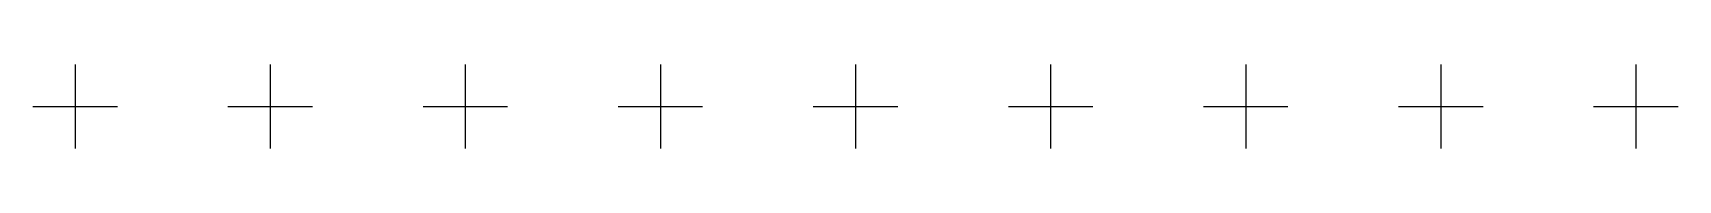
# Model space of a CAD drawing. Extents: x 1.45 to 10, y -7.63 to -1.
# Drawn here: x 4.878 to 5.722, y -5.722 to -5.678 of the extents above; entities that cross this region are included whole.
import ezdxf

# ---------------------------------------------------------------- set-up
doc = ezdxf.new("R2010")
doc.units = 0
doc.header["$MEASUREMENT"] = 0
doc.layers.add('BLACK', color=7, linetype='CONTINUOUS')

msp = doc.modelspace()

# ---------------------------------------------------------------- linework, layer by layer
at = {"layer": 'BLACK', "linetype": 'CONTINUOUS'}
for p, q in [((4.9, -5.67835), (4.9, -5.72165)), ((5, -5.67835), (5, -5.72165)), ((5.1, -5.67835), (5.1, -5.72165)), ((5.2, -5.67835), (5.2, -5.72165)), ((5.3, -5.67835), (5.3, -5.72165)), ((5.4, -5.67835), (5.4, -5.72165)), ((5.5, -5.67835), (5.5, -5.72165)), ((5.6, -5.67835), (5.6, -5.72165)), ((5.7, -5.67835), (5.7, -5.72165)), ((4.87835, -5.7), (4.92165, -5.7)), ((4.97835, -5.7), (5.02165, -5.7)), ((5.07835, -5.7), (5.12165, -5.7)), ((5.17835, -5.7), (5.22165, -5.7)), ((5.27835, -5.7), (5.32165, -5.7)), ((5.37835, -5.7), (5.42165, -5.7)), ((5.47835, -5.7), (5.52165, -5.7)), ((5.57835, -5.7), (5.62165, -5.7)), ((5.67835, -5.7), (5.72165, -5.7))]:
    msp.add_line(p, q, dxfattribs=at)

doc.saveas('drawing.dxf')
